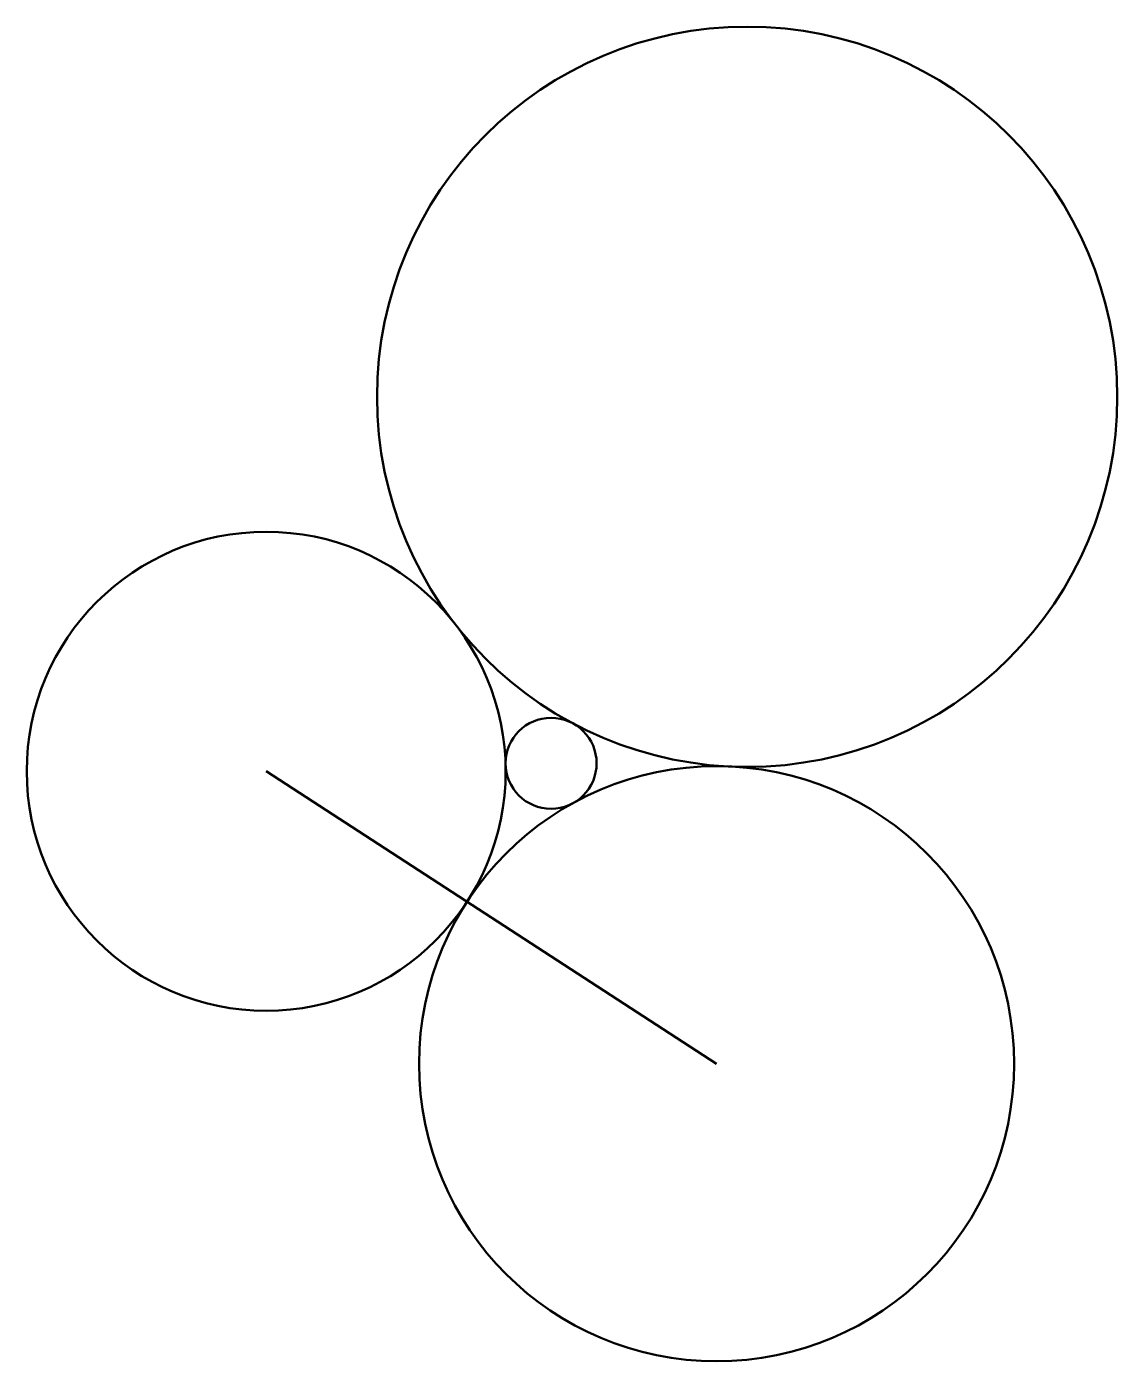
# Model space of a CAD drawing. Header units: millimetres. Extents: x 17 to 167, y 19 to 203.
import ezdxf

# ---------------------------------------------------------------- set-up
doc = ezdxf.new("R2010")
doc.units = ezdxf.units.MM
doc.layers.add('Kontur', color=170, linetype='Continuous', lineweight=50)

msp = doc.modelspace()

# ---------------------------------------------------------------- linework, layer by layer
at = {"layer": 'Kontur'}
msp.add_line((50, 100), (112.06, 59.7), dxfattribs=at)
for centre, radius in [((116.28, 151.6), 51), ((50, 100), 33), ((89.26, 101.1), 6.27), ((112.06, 59.7), 41)]:
    msp.add_circle(centre, radius, dxfattribs=at)

doc.saveas('drawing.dxf')
